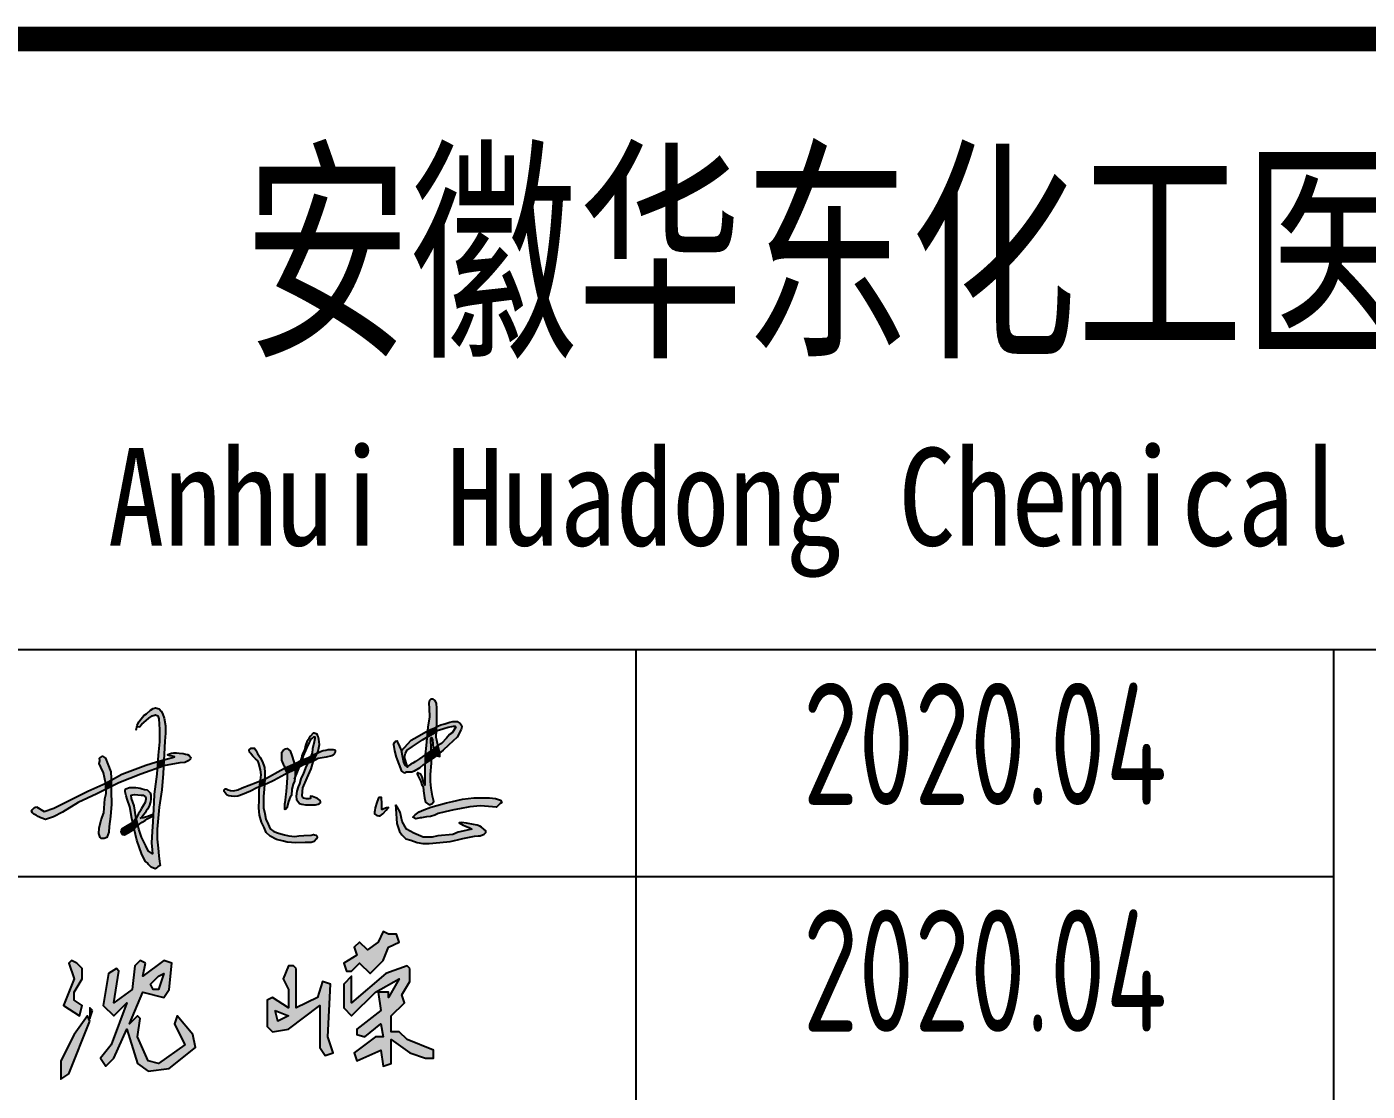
# Model space of a CAD drawing. Extents: x 9732137 to 18866768, y -962146 to 246094.
# Drawn here: x 9819210 to 9823052, y -96722 to -93671 of the extents above; entities that cross this region are included whole.
import ezdxf
from ezdxf.enums import TextEntityAlignment as Align

# ---------------------------------------------------------------- set-up
doc = ezdxf.new("R2010")
doc.units = 0
doc.header["$LTSCALE"] = 1000
doc.layers.get('0').update_dxf_attribs({"linetype": 'CONTINUOUS'})
doc.layers.add('HATCH', color=254, linetype='CONTINUOUS')
doc.styles.add('AHD_TQ_S', font='')
doc.styles.add('TSSD_Rein', font='Tssdeng.shx', dxfattribs={"width": 0.7, "bigfont": 'hztxt.shx'})
doc.styles.get('AHD_TQ_S').set_extended_font_data('SimSun')

msp = doc.modelspace()

# ---------------------------------------------------------------- hatches: boundary and pattern name
at = {"linetype": 'Continuous'}
h = msp.add_hatch(color=256, dxfattribs=at)
h.paths.add_polyline_path([(9820050.3, -96475.9), (9820050.3, -96596.9), (9820065.4, -96619.6), (9820088.1, -96612), (9820073, -96566.6), (9820080.6, -96415.4), (9820057.9, -96407.8), (9820042.8, -96453.2), (9819982.3, -96483.4), (9819982.3, -96370), (9819974.7, -96362.4), (9819959.6, -96362.4), (9819944.4, -96400.3), (9819959.6, -96430.5), (9819959.6, -96483.4), (9819914.2, -96453.2), (9819899.1, -96460.8), (9819899.1, -96536.4), (9819914.2, -96551.5), (9819959.6, -96543.9)])
h.paths.add_polyline_path([(9819959.6, -96506.1), (9819929.3, -96521.3), (9819921.8, -96491)], flags=16)
h.paths.add_polyline_path([(9820231.8, -96347.3), (9820246.9, -96309.5), (9820277.2, -96294.4), (9820269.6, -96271.7), (9820246.9, -96271.7), (9820231.8, -96264.1), (9820216.7, -96294.4), (9820186.4, -96317.1), (9820163.8, -96294.4), (9820148.6, -96309.5), (9820156.2, -96332.2), (9820118.4, -96354.9), (9820125.9, -96377.6), (9820141.1, -96377.6), (9820163.8, -96354.9), (9820194, -96385.1)])
h.paths.add_polyline_path([(9820307.4, -96407.8), (9820307.4, -96370), (9820299.9, -96362.4), (9820239.4, -96385.1), (9820141.1, -96468.3), (9820141.1, -96392.7), (9820118.4, -96415.4), (9820118.4, -96483.4), (9820141.1, -96506.1), (9820209.1, -96438.1), (9820277.2, -96400.3), (9820246.9, -96453.2), (9820246.9, -96438.1), (9820216.7, -96438.1), (9820224.3, -96491), (9820156.2, -96543.9), (9820156.2, -96559.1), (9820178.9, -96566.6), (9820224.3, -96528.8), (9820231.8, -96566.6), (9820209.1, -96566.6), (9820148.6, -96612), (9820156.2, -96634.7), (9820224.3, -96604.4), (9820231.8, -96649.8), (9820254.5, -96642.3), (9820254.5, -96574.2), (9820307.4, -96612), (9820352.8, -96627.1), (9820375.5, -96627.1), (9820375.5, -96604.4), (9820299.9, -96574.2), (9820277.2, -96551.5), (9820254.5, -96551.5), (9820254.5, -96506.1), (9820292.3, -96468.3), (9820284.8, -96445.6)])
h = msp.add_hatch(color=256, dxfattribs=at)
h.paths.add_polyline_path([(9819345.6, -96460.8), (9819345.6, -96438.1), (9819368.3, -96400.3), (9819368.3, -96370), (9819353.1, -96354.9), (9819338, -96347.3), (9819330.4, -96354.9), (9819345.6, -96400.3), (9819315.3, -96475.9), (9819360.7, -96506.1), (9819368.3, -96475.9)])
h.paths.add_polyline_path([(9819398.5, -96491), (9819390.9, -96483.4), (9819390.9, -96513.7)])
h.paths.add_polyline_path([(9819390.9, -96521.3), (9819383.4, -96506.1), (9819345.6, -96559.1), (9819307.8, -96634.7), (9819307.8, -96687.6), (9819330.4, -96672.5)])
h.paths.add_polyline_path([(9819542.2, -96438.1), (9819602.7, -96453.2), (9819617.8, -96430.5), (9819625.4, -96354.9), (9819602.7, -96347.3), (9819542.2, -96392.7), (9819549.8, -96354.9), (9819534.6, -96347.3), (9819519.5, -96362.4), (9819511.9, -96430.5), (9819459, -96468.3), (9819474.1, -96377.6), (9819466.6, -96370), (9819443.9, -96385.1), (9819428.8, -96475.9), (9819459, -96506.1), (9819496.8, -96468.3), (9819451.4, -96589.3), (9819421.2, -96627.1), (9819436.3, -96649.8), (9819459, -96627.1), (9819496.8, -96543.9), (9819527.1, -96642.3), (9819557.3, -96664.9), (9819617.8, -96657.4), (9819693.4, -96596.9), (9819685.9, -96559.1), (9819640.5, -96506.1), (9819632.9, -96528.8), (9819663.2, -96589.3), (9819587.6, -96642.3), (9819557.3, -96634.7), (9819527.1, -96566.6), (9819534.6, -96513.7), (9819527.1, -96506.1), (9819504.4, -96528.8)])
h.paths.add_polyline_path([(9819564.9, -96415.4), (9819587.6, -96392.7), (9819602.7, -96385.1), (9819587.6, -96430.5), (9819572.4, -96430.5)], flags=16)
at = {"layer": 'HATCH'}
for points in [[(9820384.9, -95624.2), (9820383.9, -95611.2), (9820380.7, -95602.1), (9820374.4, -95597.9), (9820368.4, -95597.9), (9820364.2, -95602.5), (9820362.5, -95610.2), (9820363.2, -95625.3), (9820363.9, -95649.4), (9820359, -95678.5), (9820358.1, -95689.6), (9820362.8, -95686.9), (9820377.2, -95681.1), (9820385, -95677.3), (9820385.6, -95665.6)], [(9819605.7, -95719.1), (9819607.8, -95695.6), (9819607.6, -95675), (9819603.6, -95653.1), (9819599.3, -95639.5), (9819595.3, -95632.6), (9819589.7, -95625.6), (9819578.5, -95623.5), (9819572, -95625.4), (9819564.6, -95629.9), (9819553.1, -95640.6), (9819545.3, -95645.6), (9819538.1, -95655), (9819530.6, -95663.8), (9819526.3, -95673.4), (9819525.5, -95676.9), (9819532.9, -95677.6), (9819539.3, -95670.2), (9819552.4, -95659.1), (9819559.2, -95653), (9819569.3, -95646.3), (9819579.1, -95643.6), (9819585.8, -95646.3), (9819588.5, -95655.1), (9819589.9, -95685.1), (9819590.6, -95721.1), (9819586.2, -95758.9), (9819584.9, -95777), (9819602.7, -95771.9), (9819603.3, -95756.1)], [(9820456.4, -95672.5), (9820452.4, -95668.3), (9820443.6, -95662.6), (9820438.4, -95662), (9820430.7, -95662.3), (9820422.6, -95664.5), (9820408, -95668.9), (9820396.7, -95672.1), (9820387.7, -95676), (9820385, -95677.3), (9820384.3, -95691), (9820389.7, -95687.5), (9820405.2, -95682.2), (9820417.8, -95678.9), (9820428.6, -95676.6), (9820433.2, -95675.8), (9820438.1, -95675.9), (9820439.8, -95678.4), (9820428.8, -95694.4), (9820422, -95699.4), (9820413.3, -95709.8), (9820398.5, -95725.5), (9820388.4, -95731.5), (9820389.8, -95738.6), (9820393.6, -95752.4), (9820403.2, -95744.7), (9820419, -95730.1), (9820443.1, -95707.2), (9820455.4, -95685), (9820457.1, -95678)], [(9820012.8, -95738.4), (9820020, -95722.4), (9820024.9, -95713.3), (9820028.6, -95710.2), (9820032.7, -95706.7), (9820035.2, -95706.2), (9820036, -95711), (9820034.1, -95720.4), (9820028.9, -95741.1), (9820027.6, -95752.6), (9820024.5, -95761.3), (9820025.9, -95760.6), (9820032.9, -95756.6), (9820042.6, -95752.4), (9820045, -95747.1), (9820048.7, -95728.6), (9820047.1, -95713), (9820045.3, -95705.8), (9820043.5, -95701.4), (9820041.8, -95698.8), (9820039.8, -95697.4), (9820033.6, -95695.6), (9820030.5, -95695.6), (9820022.9, -95704.5), (9820019.7, -95709.3), (9820016.3, -95714.7), (9820012.6, -95720.4), (9820008.4, -95731.2), (9820005.5, -95744.1), (9820001.1, -95753.6), (9819998.1, -95761.1), (9819997.6, -95766.8), (9819994.4, -95774.8), (9819997.2, -95773.2), (9819999.1, -95772.5), (9820003.4, -95760.3)], [(9820315.4, -95734.2), (9820343.7, -95714.8), (9820356.9, -95707.3), (9820358.1, -95689.6), (9820353.8, -95692.1), (9820329.3, -95706), (9820311.8, -95715.7), (9820283.4, -95747.7), (9820287.2, -95764.5), (9820290, -95778.6), (9820293.5, -95787.2), (9820301.1, -95793.3), (9820292.3, -95764.9), (9820295.6, -95753.3), (9820300.1, -95744.3)], [(9820384.3, -95691), (9820378.1, -95695.1), (9820356.9, -95707.3), (9820355.1, -95731.2), (9820351.6, -95757.6), (9820368.9, -95745.9), (9820368.6, -95734.6), (9820368.1, -95716.4), (9820368.2, -95713.1), (9820369.7, -95708.5), (9820372.5, -95714.9), (9820373.9, -95726), (9820374, -95729), (9820374.7, -95736.3), (9820376.2, -95740.5), (9820388.4, -95731.5), (9820385.3, -95715.5), (9820383.5, -95707.8)], [(9820385, -95677.3), (9820377.2, -95681.1), (9820362.8, -95686.9), (9820358.1, -95689.6), (9820356.9, -95707.3), (9820378.1, -95695.1), (9820384.3, -95691)], [(9819672, -95774.7), (9819679.4, -95769.6), (9819679.6, -95765.3), (9819675.3, -95759.5), (9819670.7, -95757.2), (9819665, -95755.8), (9819658.2, -95754.1), (9819646.6, -95752.9), (9819638.6, -95752.5), (9819631, -95752.5), (9819625, -95753.5), (9819618.8, -95754.7), (9819614, -95756.8), (9819614.5, -95759.3), (9819619.6, -95760.5), (9819626.4, -95762.2), (9819633.4, -95763.6), (9819627.2, -95765.5), (9819613, -95769), (9819602.7, -95771.9), (9819602, -95790.3), (9819606.6, -95788.7), (9819622.9, -95785.4), (9819648.7, -95781.1), (9819662.9, -95779.5)], [(9819891, -95793.9), (9819885.9, -95778.2), (9819878.4, -95766), (9819871.4, -95754.5), (9819866.7, -95744.1), (9819862.5, -95739.2), (9819852.9, -95738.8), (9819847.6, -95743.7), (9819848.7, -95750.3), (9819851.6, -95753.7), (9819854.4, -95756.8), (9819858.2, -95762), (9819865.1, -95769.2), (9819871.8, -95775.4), (9819874.8, -95782.9), (9819880.2, -95800.5), (9819881.5, -95815.7), (9819879.6, -95830.1), (9819879.3, -95832.1), (9819892, -95826.7), (9819892.5, -95808.8)], [(9819970.5, -95762.5), (9819965.2, -95746.9), (9819956, -95739.3), (9819951.6, -95740.5), (9819945.2, -95745.3), (9819940.8, -95750.5), (9819940.8, -95758.9), (9819940.8, -95773), (9819947.2, -95789), (9819949.5, -95795.7), (9819950.5, -95795.2), (9819977.5, -95783.8)], [(9820042.6, -95752.4), (9820032.9, -95756.6), (9820025.9, -95760.6), (9820024.5, -95761.3), (9820020.3, -95773.4), (9820015.3, -95782), (9820030, -95776.9), (9820032.4, -95775.6)], [(9820083.8, -95761.1), (9820088.5, -95758.6), (9820090.6, -95756.3), (9820092.8, -95752.8), (9820094.3, -95749), (9820094.3, -95746.2), (9820093.9, -95745.1), (9820092.9, -95743.8), (9820088.3, -95742.2), (9820078.9, -95742.2), (9820073.9, -95742.9), (9820066.9, -95744.2), (9820059.3, -95745.9), (9820051.6, -95748.6), (9820043.9, -95751.9), (9820042.6, -95752.4), (9820032.4, -95775.6), (9820045.2, -95768.8), (9820067.9, -95764.5)], [(9820282.7, -95744.9), (9820281.1, -95741), (9820275.6, -95727.4), (9820272, -95720.4), (9820271.3, -95718.2), (9820266.9, -95718.9), (9820265.3, -95722), (9820261.2, -95727.9), (9820264.3, -95746.6), (9820268.7, -95764.7), (9820275.9, -95784.6), (9820283.9, -95804.8), (9820292.6, -95810.6), (9820296.8, -95808), (9820300.4, -95807.5), (9820303, -95807.3), (9820308, -95807.3), (9820313.5, -95807.2), (9820320.6, -95805.2), (9820336.7, -95794.7), (9820346.1, -95787), (9820351.4, -95783.4), (9820351.6, -95757.6), (9820335.7, -95769.8), (9820323.8, -95777.2), (9820316.8, -95781.5), (9820311.2, -95784.6), (9820303.8, -95789.9), (9820301.1, -95793.3), (9820293.5, -95787.2), (9820290, -95778.6), (9820287.2, -95764.5)], [(9820368.9, -95745.9), (9820351.6, -95757.6), (9820351.4, -95783.4), (9820369.6, -95770.9)], [(9820379.3, -95754), (9820376, -95742.5), (9820376.2, -95740.5), (9820370.6, -95744.7), (9820368.9, -95745.9), (9820369.6, -95770.9), (9820377.4, -95765.6), (9820384.2, -95760)], [(9820389.8, -95738.6), (9820388.4, -95731.5), (9820388.4, -95731.5), (9820376.2, -95740.5), (9820376, -95742.5), (9820379.3, -95754), (9820384.2, -95760), (9820393.6, -95752.4)], [(9820393.6, -95752.4), (9820384.2, -95760), (9820394, -95763.1)], [(9819450.7, -95806.6), (9819442.3, -95784.5), (9819435.3, -95767.8), (9819426.5, -95762.2), (9819418.3, -95767.8), (9819418.9, -95774.1), (9819417.7, -95782.9), (9819422, -95792.8), (9819429.5, -95809.3), (9819432.4, -95822.7), (9819436, -95839), (9819451.9, -95830.2), (9819452, -95825.1)], [(9819536.9, -95812.9), (9819583.6, -95796.7), (9819584.9, -95777), (9819582, -95777.9), (9819551.3, -95787.9), (9819482.4, -95813.3), (9819451.9, -95830.2), (9819451.6, -95849.6), (9819473.9, -95838.5)], [(9819530.7, -95971.3), (9819528.2, -95960.8), (9819520.6, -95967.4), (9819517.4, -95970.2), (9819517.4, -95970.3), (9819524.9, -96002.1), (9819539.3, -96043.3), (9819550.3, -96063.3), (9819556.5, -96068.6), (9819559, -96072.7), (9819566.8, -96079.5), (9819577.7, -96085.1), (9819581.6, -96082.5), (9819585, -96079.3), (9819592.3, -96074.8), (9819590.1, -96063.9), (9819588.4, -96047.8), (9819586.5, -96025.1), (9819583.7, -95999.7), (9819584, -95971.2), (9819586.9, -95939), (9819589.7, -95908.2), (9819596.6, -95858.7), (9819601.2, -95811.1), (9819602, -95790.3), (9819583.6, -95796.7), (9819582.5, -95812.9), (9819575, -95870.7), (9819574.4, -95895), (9819573.4, -95913.2), (9819571.3, -95949.7), (9819569.3, -95977.6), (9819567, -96009.7), (9819569, -96029.9), (9819570.3, -96041.6), (9819557.6, -96032.7), (9819551.1, -96018.5), (9819539.1, -95993.8)], [(9819602.7, -95771.9), (9819584.9, -95777), (9819583.6, -95796.7), (9819602, -95790.3)], [(9819979.6, -95790), (9819977.5, -95783.8), (9819950.5, -95795.2), (9819949.5, -95795.7), (9819951.8, -95802.3), (9819956, -95811), (9819979.3, -95799.6)], [(9819994.4, -95774.8), (9819978.9, -95783.2), (9819977.5, -95783.8), (9819979.6, -95790), (9819979.3, -95799.6), (9819983.1, -95797.8), (9819988.1, -95794.9)], [(9820024.7, -95797.9), (9820031.2, -95778.4), (9820032.4, -95775.6), (9820030, -95776.9), (9820015.3, -95782), (9820010.5, -95790.3), (9820002.7, -95810.2), (9819995.6, -95827.1), (9819991.2, -95840.7), (9819987.7, -95849.5), (9819983.8, -95862.2), (9819982.2, -95876.4), (9819983.2, -95885.9), (9819989.9, -95894.5), (9819991.9, -95897), (9819998.7, -95899.7), (9820008.6, -95901.5), (9820015.2, -95901.6), (9820026.1, -95901.6), (9820037.9, -95901.2), (9820045, -95898.9), (9820048.5, -95897.3), (9820051.4, -95895.3), (9820051.9, -95892.2), (9820051.1, -95888.5), (9820043, -95882.8), (9820038, -95881), (9820028.6, -95877.5), (9820023.5, -95876.7), (9820023.5, -95880.6), (9820023.3, -95883), (9820018, -95884.3), (9820011.2, -95884.1), (9820004.2, -95882.2), (9820000.5, -95879.2), (9819998.9, -95874.1), (9820001.3, -95852.2), (9820013.1, -95823.6)], [(9819999.1, -95772.5), (9819997.2, -95773.2), (9819994.4, -95774.8), (9819988.1, -95794.9), (9819991.4, -95793.1), (9819995.6, -95782.3)], [(9820020.3, -95773.4), (9820024.5, -95761.3), (9820015.6, -95766.2), (9819999.1, -95772.5), (9819995.6, -95782.3), (9819991.4, -95793.1), (9820003.3, -95786.3), (9820015.3, -95782)], [(9820369.9, -95781.5), (9820369.6, -95770.9), (9820351.4, -95783.4), (9820351.2, -95810.2), (9820351.1, -95831.5), (9820351.2, -95844.5), (9820346, -95831.2), (9820343.1, -95820.5), (9820339.7, -95813), (9820334.8, -95811), (9820332.1, -95809.9), (9820330, -95809.6), (9820329.2, -95812.6), (9820330.9, -95817.1), (9820336.7, -95828.3), (9820339.4, -95834.3), (9820342.4, -95843.8), (9820345.8, -95848.8), (9820347.5, -95861.4), (9820350.2, -95881.4), (9820352.5, -95893.1), (9820363.1, -95901.5), (9820371.1, -95897.9), (9820376.6, -95891.5), (9820373.1, -95876.8), (9820368.6, -95853.9), (9820367.4, -95834), (9820367.4, -95813.9)], [(9819892, -95826.7), (9819879.3, -95832.1), (9819877, -95849.1), (9819890.8, -95843.9)], [(9819949.8, -95814.1), (9819956, -95811), (9819951.8, -95802.3), (9819949.5, -95795.7), (9819937.8, -95801.4), (9819896.6, -95824.7), (9819892, -95826.7), (9819890.8, -95843.9), (9819897.9, -95841.2), (9819917.6, -95831.5)], [(9819978.9, -95816.3), (9819979.3, -95799.6), (9819956, -95811), (9819956.6, -95821.9), (9819955.1, -95837.7), (9819953.7, -95862.9), (9819951.1, -95878), (9819950.3, -95888.3), (9819949.2, -95894.2), (9819949, -95899.3), (9819949, -95903.7), (9819948.4, -95909.4), (9819948.5, -95912.2), (9819949, -95913.5), (9819949.7, -95914.2), (9819952.4, -95914), (9819955.3, -95909.7), (9819960.3, -95891.6), (9819964.4, -95879.6), (9819968.5, -95874), (9819969.7, -95855.9), (9819973.7, -95842.3), (9819976.9, -95833.1)], [(9819991.4, -95793.1), (9819988.1, -95794.9), (9819980.9, -95811.3), (9819978.7, -95817.8), (9819977.6, -95827.2), (9819985.8, -95807.1)], [(9819357.5, -95894.5), (9819410.8, -95869.9), (9819436.9, -95856.9), (9819436.5, -95841.4), (9819436, -95839), (9819384.8, -95862.2), (9819286.9, -95910.6), (9819260, -95920.8), (9819237.6, -95907.1), (9819232.3, -95909.3), (9819228.8, -95912), (9819225.3, -95915.5), (9819223.5, -95919.2), (9819225.9, -95924.6), (9819229.8, -95927.7), (9819236.4, -95930.4), (9819242.4, -95934.3), (9819250.1, -95938.6), (9819263.5, -95943.3), (9819274.6, -95939.6), (9819286.6, -95935.3), (9819311.9, -95922.1)], [(9819452.9, -95899.6), (9819451.4, -95862.2), (9819451.6, -95849.6), (9819436.9, -95856.9), (9819437.2, -95868.4), (9819433.3, -95884.3), (9819430.8, -95924), (9819422.9, -95944.6), (9819417.7, -95967.8), (9819416.8, -95983.6), (9819420.2, -95994.8), (9819423.4, -95998), (9819432, -95998), (9819439.4, -95994.4), (9819445.1, -95980), (9819445.5, -95963), (9819449.6, -95934.6)], [(9819451.9, -95830.2), (9819436, -95839), (9819436.5, -95841.4), (9819436.9, -95856.9), (9819451.6, -95849.6)], [(9819558.2, -95860.9), (9819554.5, -95858.6), (9819547.4, -95856.9), (9819541, -95854.9), (9819535.3, -95853.5), (9819528.8, -95852.5), (9819522.8, -95851.8), (9819513, -95851.8), (9819504.6, -95851.8), (9819494.1, -95854.9), (9819491.4, -95858.9), (9819491.4, -95864), (9819494.4, -95875.4), (9819497.5, -95884.8), (9819505.2, -95907.4), (9819511, -95940.4), (9819513.5, -95952), (9819523.2, -95939.6), (9819522.2, -95935.3), (9819517.6, -95904.1), (9819510.2, -95883.1), (9819509.4, -95873.1), (9819518.5, -95871.6), (9819537.6, -95873.3), (9819543, -95873.9), (9819547.2, -95875.9), (9819550.2, -95877.4), (9819551.3, -95880.9), (9819551.3, -95885.2), (9819549.6, -95894.6), (9819544.8, -95902), (9819539.1, -95912), (9819535.2, -95918.5), (9819533, -95922.2), (9819530.2, -95926.5), (9819527, -95932.6), (9819523.2, -95939.6), (9819528.2, -95960.8), (9819533.7, -95956.1), (9819540.9, -95951.3), (9819548.9, -95946.3), (9819555, -95941.8), (9819564.1, -95936.8), (9819572.3, -95933.1), (9819572.6, -95927.5), (9819568.9, -95928.5), (9819558.7, -95932.4), (9819554.3, -95934.2), (9819543.2, -95937.2), (9819536.8, -95938.6), (9819539.6, -95936.4), (9819546.7, -95928.3), (9819549.4, -95923.9), (9819552.1, -95918.5), (9819555.8, -95913.2), (9819560.5, -95905.4), (9819564.9, -95892.9), (9819565.6, -95884.5), (9819565.6, -95878.1), (9819565.3, -95873.1), (9819563.6, -95866.7)], [(9819869, -95852.1), (9819877, -95849.1), (9819879.3, -95832.1), (9819867.2, -95837.2), (9819827, -95852.7), (9819814.5, -95858.6), (9819802.7, -95860.7), (9819793.6, -95859.8), (9819787.4, -95858.2), (9819780.9, -95854.9), (9819778.2, -95855.8), (9819776.1, -95858.4), (9819775.8, -95862.7), (9819778.2, -95866.8), (9819781.2, -95870.5), (9819784.3, -95873.2), (9819788.7, -95875.4), (9819796.6, -95876.4), (9819805.7, -95877), (9819814.5, -95876.4), (9819828, -95871.6), (9819850.7, -95862.2)], [(9819888.2, -95891.3), (9819888.5, -95877.2), (9819889.9, -95856.6), (9819890.8, -95843.9), (9819877, -95849.1), (9819875.7, -95858.6), (9819876.2, -95887.1), (9819875.3, -95909.5), (9819877.3, -95930.4), (9819883, -95951.2), (9819890, -95966), (9819896.5, -95980.7), (9819907.8, -95991.3), (9819926, -96001), (9819945.3, -96005.2), (9819956.4, -96008.6), (9819980.9, -96010.2), (9820007.5, -96009.5), (9820017.9, -96009.3), (9820025.4, -96008.8), (9820033.2, -96006.4), (9820040.4, -95998.8), (9820042.2, -95995.2), (9820042.2, -95993.5), (9820041, -95989.8), (9820038.2, -95988.4), (9820034.6, -95987.1), (9820031.8, -95986.6), (9820024.8, -95987.8), (9820004.3, -95989.2), (9819990, -95990.5), (9819977.8, -95991.6), (9819961.3, -95989.6), (9819949, -95987), (9819931.7, -95982.9), (9819917.9, -95977.3), (9819907.8, -95969.6), (9819901.8, -95956.9), (9819895.5, -95942.2), (9819891.9, -95925.8), (9819888.8, -95909.8)], [(9820240.1, -95916.3), (9820245.1, -95910.3), (9820246.9, -95909.1), (9820241.1, -95908.8), (9820233.8, -95911.3), (9820229.8, -95913.8), (9820227.1, -95913.3), (9820226.8, -95910.5), (9820226.8, -95906.7), (9820226.3, -95901), (9820226.3, -95896.7), (9820226.3, -95890.7), (9820226.1, -95887.2), (9820226.1, -95882.7), (9820225.6, -95879.6), (9820219, -95879.1), (9820217, -95884.4), (9820213.2, -95894.4), (9820208.7, -95909.5), (9820207.2, -95917.5), (9820206.2, -95922.3), (9820207, -95927.3), (9820213.7, -95931.6), (9820218.8, -95933.1), (9820222.8, -95932.8), (9820230.8, -95926.6)], [(9820279.9, -95922.6), (9820272.3, -95908.6), (9820267.2, -95901.2), (9820267.5, -95913), (9820271, -95954.3), (9820278.6, -95977.8), (9820284.6, -95987.6), (9820296.6, -95998.2), (9820310.7, -96002.2), (9820329.2, -96009.1), (9820344.8, -96011.7), (9820363.7, -96011.9), (9820393.4, -96009.5), (9820423.5, -96006), (9820432.3, -96004), (9820448.7, -96000.6), (9820460, -95997.6), (9820493.5, -95991.3), (9820504.2, -95990.5), (9820509.2, -95990.5), (9820521.3, -95985.3), (9820526, -95980.4), (9820526.2, -95975.6), (9820519.9, -95970.6), (9820512.9, -95965.1), (9820508.2, -95962.3), (9820500.6, -95959.7), (9820489.9, -95957.5), (9820469.9, -95954.2), (9820455.6, -95951.6), (9820449.6, -95953), (9820461, -95959.5), (9820465.5, -95961.3), (9820476.8, -95965.9), (9820481.6, -95968.9), (9820486, -95971.2), (9820446, -95979.8), (9820431.4, -95985.8), (9820388, -95989.7), (9820371.8, -95993.6), (9820346.2, -95993.6), (9820319.3, -95982.6), (9820298, -95970.7), (9820285.8, -95948.6)], [(9820409, -95921), (9820434, -95915.4), (9820450.2, -95912.4), (9820480.1, -95907.3), (9820510.7, -95904.2), (9820556, -95908), (9820559.3, -95904.7), (9820566.6, -95897.8), (9820571.2, -95895), (9820567.9, -95887.9), (9820553.9, -95882.6), (9820536.4, -95881.3), (9820514.2, -95880.8), (9820491.8, -95881.6), (9820458.4, -95884.6), (9820430.2, -95891.5), (9820412.8, -95895.8), (9820367.8, -95907.6), (9820348.2, -95916), (9820334.9, -95921.5), (9820323.2, -95929.9), (9820316.9, -95937), (9820325.3, -95941.1), (9820337.5, -95938.3), (9820341.6, -95938.1), (9820356.1, -95936), (9820367.3, -95934.2), (9820379.2, -95930.7), (9820388.9, -95926.1)], [(9819523.2, -95939.6), (9819513.5, -95952), (9819517.4, -95970.2), (9819520.6, -95967.4), (9819528.2, -95960.8)], [(9819517.4, -95970.2), (9819513.5, -95952), (9819497.8, -95961.5), (9819483, -95970), (9819480.2, -95974.6), (9819479.3, -95978.2), (9819483.9, -95986.1), (9819490, -95987.1), (9819500.9, -95981.3), (9819508.3, -95976.7), (9819514.3, -95972.8)]]:
    msp.add_hatch(color=256, dxfattribs=at).paths.add_polyline_path(points)

# ---------------------------------------------------------------- linework, layer by layer
for p, q in [((9817456.8, -95456.3), (9828456.8, -95456.3)), ((9820956.8, -98706.3), (9820956.8, -95456.3)), ((9820956.8, -98706.3), (9820956.8, -95456.3)), ((9822956.8, -98706.3), (9822956.8, -95456.3)), ((9817456.8, -96106.3), (9822956.8, -96106.3))]:
    msp.add_line(p, q)
msp.add_lwpolyline([(9835456.8, -93706.3, 70, 70, 0), (9817456.8, -93706.3, 70, 70, 0), (9817456.8, -99706.3, 0, 0, 0)], format="xyseb")
msp.add_lwpolyline([(9835456.8, -93706.3, 70, 70, 0), (9817456.8, -93706.3, 70, 70, 0), (9817456.8, -99706.3, 0, 0, 0)], format="xyseb")
at = {"const_width": 70}
msp.add_lwpolyline([(9835456.8, -93706.3), (9817456.8, -93706.3)], dxfattribs=at)
for points in [[(9820376, -95742.5), (9820379.3, -95754), (9820384.2, -95760), (9820394, -95763.1), (9820393.6, -95752.4), (9820389.8, -95738.6), (9820385.3, -95715.5), (9820383.5, -95707.8), (9820385.6, -95665.6), (9820384.9, -95624.2), (9820383.9, -95611.2), (9820380.7, -95602.1), (9820374.4, -95597.9), (9820368.4, -95597.9), (9820364.2, -95602.5), (9820362.5, -95610.2), (9820363.2, -95625.3), (9820363.9, -95649.4), (9820359, -95678.5), (9820355.1, -95731.2), (9820351.6, -95757.6), (9820351.2, -95810.2), (9820351.1, -95831.5), (9820351.2, -95844.5), (9820346, -95831.2), (9820343.1, -95820.5), (9820339.7, -95813)], [(9819523.1, -95686.8), (9819526.3, -95673.4), (9819530.6, -95663.8), (9819538.1, -95655), (9819545.3, -95645.6), (9819553.1, -95640.6), (9819564.6, -95629.9), (9819572, -95625.4), (9819578.5, -95623.5), (9819589.7, -95625.6), (9819595.3, -95632.6), (9819599.3, -95639.5), (9819603.6, -95653.1), (9819607.6, -95675), (9819607.8, -95695.6), (9819605.7, -95719.1), (9819603.3, -95756.1), (9819601.2, -95811.1), (9819596.6, -95858.7), (9819589.7, -95908.2), (9819586.9, -95939), (9819584, -95971.2), (9819583.7, -95999.7), (9819586.5, -96025.1), (9819588.4, -96047.8), (9819590.1, -96063.9), (9819592.3, -96074.8), (9819585, -96079.3), (9819581.6, -96082.5), (9819577.7, -96085.1), (9819566.8, -96079.5), (9819559, -96072.7), (9819556.5, -96068.6), (9819550.3, -96063.3), (9819539.3, -96043.3), (9819524.9, -96002.1), (9819517.4, -95970.3), (9819511, -95940.4), (9819505.2, -95907.4), (9819497.5, -95884.8), (9819494.4, -95875.4), (9819491.4, -95864), (9819491.4, -95858.9), (9819494.1, -95854.9), (9819494.1, -95854.9), (9819504.6, -95851.8), (9819513, -95851.8), (9819513, -95851.8), (9819522.8, -95851.8), (9819528.8, -95852.5), (9819535.3, -95853.5), (9819541, -95854.9), (9819547.4, -95856.9), (9819554.5, -95858.6), (9819558.2, -95860.9), (9819563.6, -95866.7), (9819565.3, -95873.1), (9819565.6, -95878.1), (9819565.6, -95884.5), (9819564.9, -95892.9), (9819560.5, -95905.4), (9819555.8, -95913.2), (9819552.1, -95918.5), (9819549.4, -95923.9), (9819546.7, -95928.3), (9819546.7, -95928.3), (9819539.6, -95936.4), (9819533.9, -95940.8)], [(9819525.5, -95676.9), (9819532.9, -95677.6), (9819532.9, -95677.6), (9819539.3, -95670.2), (9819552.4, -95659.1), (9819559.2, -95653), (9819569.3, -95646.3), (9819579.1, -95643.6), (9819579.1, -95643.6), (9819585.8, -95646.3), (9819588.5, -95655.1), (9819589.9, -95685.1), (9819590.6, -95721.1), (9819586.2, -95758.9), (9819582.5, -95812.9), (9819575, -95870.7), (9819574.4, -95895), (9819573.4, -95913.2), (9819571.3, -95949.7), (9819569.3, -95977.6), (9819567, -96009.7), (9819569, -96029.9), (9819570.3, -96041.6), (9819570.3, -96041.6), (9819557.6, -96032.7), (9819551.1, -96018.5), (9819539.1, -95993.8), (9819530.7, -95971.3), (9819522.2, -95935.3), (9819517.6, -95904.1), (9819510.2, -95883.1), (9819509.4, -95873.1), (9819509.4, -95873.1), (9819518.5, -95871.6), (9819537.6, -95873.3), (9819537.6, -95873.3), (9819543, -95873.9), (9819547.2, -95875.9), (9819550.2, -95877.4), (9819551.3, -95880.9), (9819551.3, -95885.2), (9819549.6, -95894.6), (9819544.8, -95902), (9819539.1, -95912), (9819535.2, -95918.5), (9819533, -95922.2), (9819530.2, -95926.5), (9819527, -95932.6), (9819523.2, -95939.6), (9819513.5, -95952), (9819497.8, -95961.5), (9819483, -95970), (9819480.2, -95974.6), (9819479.3, -95978.2), (9819483.9, -95986.1), (9819490, -95987.1), (9819500.9, -95981.3), (9819508.3, -95976.7), (9819514.3, -95972.8), (9819520.6, -95967.4), (9819533.7, -95956.1), (9819540.9, -95951.3), (9819548.9, -95946.3), (9819555, -95941.8), (9819564.1, -95936.8), (9819572.3, -95933.1)], [(9820261.2, -95727.9), (9820265.3, -95722), (9820266.9, -95718.9), (9820266.9, -95718.9), (9820271.3, -95718.2), (9820272, -95720.4), (9820275.6, -95727.4), (9820281.1, -95741), (9820282.7, -95744.9), (9820287.2, -95764.5), (9820290, -95778.6), (9820293.5, -95787.2), (9820301.1, -95793.3), (9820292.3, -95764.9), (9820295.6, -95753.3), (9820300.1, -95744.3), (9820315.4, -95734.2), (9820343.7, -95714.8), (9820378.1, -95695.1), (9820389.7, -95687.5), (9820405.2, -95682.2), (9820417.8, -95678.9), (9820428.6, -95676.6), (9820433.2, -95675.8), (9820438.1, -95675.9), (9820439.8, -95678.4), (9820428.8, -95694.4), (9820422, -95699.4), (9820413.3, -95709.8), (9820398.5, -95725.5), (9820388.4, -95731.5), (9820370.6, -95744.7), (9820351.6, -95757.6), (9820335.7, -95769.8), (9820323.8, -95777.2), (9820316.8, -95781.5), (9820311.2, -95784.6), (9820303.8, -95789.9), (9820301.1, -95793.3)], [(9820283.4, -95747.7), (9820311.8, -95715.7), (9820329.3, -95706), (9820353.8, -95692.1), (9820362.8, -95686.9), (9820377.2, -95681.1), (9820387.7, -95676), (9820396.7, -95672.1), (9820408, -95668.9), (9820422.6, -95664.5), (9820430.7, -95662.3), (9820438.4, -95662), (9820443.6, -95662.6), (9820452.4, -95668.3), (9820456.4, -95672.5), (9820457.1, -95678), (9820455.4, -95685), (9820443.1, -95707.2), (9820419, -95730.1), (9820403.2, -95744.7), (9820377.4, -95765.6), (9820346.1, -95787), (9820336.7, -95794.7), (9820320.6, -95805.2), (9820313.5, -95807.2), (9820308, -95807.3), (9820303, -95807.3), (9820300.4, -95807.5), (9820296.8, -95808), (9820292.6, -95810.6)], [(9819977.6, -95827.2), (9819985.8, -95807.1), (9819995.6, -95782.3), (9820003.4, -95760.3), (9820012.8, -95738.4), (9820020, -95722.4), (9820024.9, -95713.3), (9820028.6, -95710.2), (9820032.7, -95706.7), (9820035.2, -95706.2), (9820036, -95711), (9820034.1, -95720.4), (9820028.9, -95741.1), (9820027.6, -95752.6), (9820020.3, -95773.4), (9820010.5, -95790.3), (9820002.7, -95810.2), (9819995.6, -95827.1), (9819991.2, -95840.7), (9819987.7, -95849.5), (9819983.8, -95862.2), (9819982.2, -95876.4), (9819983.2, -95885.9), (9819989.9, -95894.5), (9819991.9, -95897), (9819998.7, -95899.7), (9820008.6, -95901.5), (9820015.2, -95901.6), (9820026.1, -95901.6), (9820037.9, -95901.2), (9820045, -95898.9), (9820048.5, -95897.3), (9820051.4, -95895.3), (9820051.9, -95892.2), (9820051.1, -95888.5), (9820043, -95882.8), (9820038, -95881), (9820028.6, -95877.5), (9820023.5, -95876.7), (9820023.5, -95880.6), (9820023.3, -95883), (9820018, -95884.3), (9820011.2, -95884.1), (9820004.2, -95882.2), (9820000.5, -95879.2), (9819998.9, -95874.1), (9820001.3, -95852.2), (9820013.1, -95823.6), (9820024.7, -95797.9), (9820031.2, -95778.4), (9820045, -95747.1), (9820048.7, -95728.6), (9820047.1, -95713), (9820045.3, -95705.8), (9820043.5, -95701.4), (9820041.8, -95698.8), (9820039.8, -95697.4), (9820033.6, -95695.6), (9820030.5, -95695.6), (9820022.9, -95704.5), (9820019.7, -95709.3), (9820016.3, -95714.7), (9820012.6, -95720.4), (9820008.4, -95731.2), (9820005.5, -95744.1), (9820001.1, -95753.6), (9819998.1, -95761.1), (9819997.6, -95766.8)], [(9820339.7, -95813), (9820334.8, -95811), (9820332.1, -95809.9), (9820330, -95809.6), (9820329.2, -95812.6), (9820330.9, -95817.1), (9820336.7, -95828.3), (9820339.4, -95834.3), (9820342.4, -95843.8), (9820345.8, -95848.8), (9820347.5, -95861.4), (9820350.2, -95881.4), (9820352.5, -95893.1), (9820363.1, -95901.5), (9820371.1, -95897.9), (9820376.6, -95891.5), (9820376.6, -95891.5), (9820373.1, -95876.8), (9820368.6, -95853.9), (9820367.4, -95834), (9820367.4, -95813.9), (9820369.9, -95781.5), (9820368.6, -95734.6), (9820368.1, -95716.4), (9820368.2, -95713.1), (9820369.7, -95708.5), (9820369.7, -95708.5), (9820372.5, -95714.9), (9820373.9, -95726), (9820374, -95729), (9820374.7, -95736.3), (9820376.2, -95740.5), (9820376, -95742.5)], [(9819237.6, -95907.1), (9819260, -95920.8), (9819286.9, -95910.6), (9819384.8, -95862.2), (9819436, -95839), (9819482.4, -95813.3), (9819551.3, -95787.9), (9819582, -95777.9), (9819613, -95769), (9819627.2, -95765.5), (9819633.4, -95763.6), (9819626.4, -95762.2), (9819619.6, -95760.5), (9819614.5, -95759.3), (9819614.5, -95759.3), (9819614, -95756.8), (9819618.8, -95754.7), (9819625, -95753.5), (9819631, -95752.5), (9819638.6, -95752.5), (9819646.6, -95752.9), (9819658.2, -95754.1), (9819665, -95755.8), (9819670.7, -95757.2), (9819675.3, -95759.5), (9819679.6, -95765.3), (9819679.4, -95769.6), (9819672, -95774.7), (9819662.9, -95779.5), (9819648.7, -95781.1), (9819622.9, -95785.4), (9819606.6, -95788.7), (9819536.9, -95812.9), (9819473.9, -95838.5), (9819410.8, -95869.9), (9819357.5, -95894.5), (9819311.9, -95922.1), (9819286.6, -95935.3), (9819274.6, -95939.6), (9819263.5, -95943.3), (9819250.1, -95938.6), (9819242.4, -95934.3), (9819236.4, -95930.4), (9819229.8, -95927.7), (9819225.9, -95924.6), (9819223.5, -95919.2), (9819225.3, -95915.5), (9819228.8, -95912), (9819232.3, -95909.3), (9819237.6, -95907.1)], [(9820092.9, -95743.8), (9820093.9, -95745.1), (9820094.3, -95746.2), (9820094.3, -95749), (9820092.8, -95752.8), (9820090.6, -95756.3), (9820088.5, -95758.6), (9820083.8, -95761.1), (9820067.9, -95764.5), (9820045.2, -95768.8), (9820030, -95776.9), (9820003.3, -95786.3), (9819983.1, -95797.8), (9819949.8, -95814.1), (9819917.6, -95831.5), (9819897.9, -95841.2), (9819869, -95852.1), (9819850.7, -95862.2), (9819828, -95871.6), (9819814.5, -95876.4), (9819805.7, -95877), (9819796.6, -95876.4), (9819788.7, -95875.4), (9819784.3, -95873.2), (9819781.2, -95870.5), (9819778.2, -95866.8), (9819775.8, -95862.7), (9819776.1, -95858.4), (9819778.2, -95855.8), (9819780.9, -95854.9)], [(9819780.9, -95854.9), (9819787.4, -95858.2), (9819793.6, -95859.8), (9819802.7, -95860.7), (9819814.5, -95858.6), (9819827, -95852.7), (9819867.2, -95837.2), (9819896.6, -95824.7), (9819937.8, -95801.4), (9819950.5, -95795.2), (9819978.9, -95783.2), (9819997.2, -95773.2), (9820015.6, -95766.2), (9820025.9, -95760.6), (9820032.9, -95756.6), (9820043.9, -95751.9), (9820051.6, -95748.6), (9820059.3, -95745.9), (9820066.9, -95744.2), (9820073.9, -95742.9), (9820078.9, -95742.2), (9820088.3, -95742.2), (9820088.3, -95742.2), (9820092.9, -95743.8)], [(9819848.7, -95750.3), (9819847.6, -95743.7), (9819852.9, -95738.8), (9819862.5, -95739.2), (9819866.7, -95744.1), (9819871.4, -95754.5), (9819878.4, -95766), (9819885.9, -95778.2), (9819891, -95793.9), (9819892.5, -95808.8), (9819892, -95826.7), (9819889.9, -95856.6), (9819888.5, -95877.2), (9819888.2, -95891.3), (9819888.8, -95909.8), (9819891.9, -95925.8), (9819895.5, -95942.2), (9819901.8, -95956.9), (9819907.8, -95969.6), (9819917.9, -95977.3), (9819931.7, -95982.9), (9819949, -95987), (9819961.3, -95989.6), (9819977.8, -95991.6), (9819990, -95990.5), (9820004.3, -95989.2), (9820024.8, -95987.8), (9820031.8, -95986.6), (9820034.6, -95987.1), (9820038.2, -95988.4), (9820041, -95989.8), (9820042.2, -95993.5), (9820042.2, -95995.2), (9820040.4, -95998.8), (9820033.2, -96006.4), (9820025.4, -96008.8), (9820017.9, -96009.3), (9820007.5, -96009.5), (9819980.9, -96010.2), (9819956.4, -96008.6), (9819945.3, -96005.2), (9819926, -96001), (9819907.8, -95991.3), (9819896.5, -95980.7), (9819890, -95966), (9819883, -95951.2), (9819877.3, -95930.4), (9819875.3, -95909.5), (9819876.2, -95887.1), (9819875.7, -95858.6), (9819879.6, -95830.1), (9819881.5, -95815.7), (9819880.2, -95800.5), (9819874.8, -95782.9), (9819871.8, -95775.4), (9819865.1, -95769.2), (9819858.2, -95762), (9819854.4, -95756.8), (9819851.6, -95753.7), (9819848.7, -95750.3)], [(9819947.2, -95789), (9819940.8, -95773), (9819940.8, -95758.9), (9819940.8, -95750.5), (9819945.2, -95745.3), (9819951.6, -95740.5), (9819956, -95739.3), (9819965.2, -95746.9), (9819970.5, -95762.5), (9819979.6, -95790), (9819978.9, -95816.3), (9819976.9, -95833.1), (9819973.7, -95842.3), (9819969.7, -95855.9), (9819968.5, -95874), (9819964.4, -95879.6), (9819960.3, -95891.6), (9819955.3, -95909.7), (9819952.4, -95914), (9819949.7, -95914.2)], [(9820261.2, -95727.9), (9820264.3, -95746.6), (9820268.7, -95764.7), (9820275.9, -95784.6), (9820283.9, -95804.8), (9820292.6, -95810.6)], [(9819418.3, -95767.8), (9819426.5, -95762.2), (9819435.3, -95767.8), (9819442.3, -95784.5), (9819450.7, -95806.6), (9819452, -95825.1), (9819451.4, -95862.2), (9819452.9, -95899.6), (9819449.6, -95934.6), (9819445.5, -95963), (9819445.1, -95980), (9819439.4, -95994.4), (9819432, -95998), (9819423.4, -95998), (9819420.2, -95994.8), (9819416.8, -95983.6), (9819417.7, -95967.8), (9819422.9, -95944.6), (9819430.8, -95924), (9819433.3, -95884.3), (9819437.2, -95868.4), (9819436.5, -95841.4), (9819432.4, -95822.7), (9819429.5, -95809.3), (9819422, -95792.8), (9819417.7, -95782.9), (9819418.9, -95774.1), (9819418.3, -95767.8)], [(9819947.2, -95789), (9819951.8, -95802.3), (9819956, -95811), (9819956.6, -95821.9), (9819955.1, -95837.7), (9819953.7, -95862.9), (9819951.1, -95878), (9819950.3, -95888.3), (9819949.2, -95894.2), (9819949, -95899.3), (9819949, -95903.7), (9819948.4, -95909.4), (9819948.5, -95912.2)], [(9819997.6, -95766.8), (9819994.4, -95774.8), (9819988.1, -95794.9), (9819980.9, -95811.3), (9819978.7, -95817.8)], [(9820219, -95879.1), (9820217, -95884.4), (9820213.2, -95894.4), (9820208.7, -95909.5), (9820207.2, -95917.5), (9820206.2, -95922.3), (9820207, -95927.3), (9820207, -95927.3), (9820213.7, -95931.6), (9820218.8, -95933.1), (9820222.8, -95932.8), (9820230.8, -95926.6), (9820240.1, -95916.3), (9820245.1, -95910.3), (9820248.7, -95908)], [(9820219, -95879.1), (9820225.6, -95879.6), (9820226.1, -95882.7), (9820226.1, -95887.2), (9820226.3, -95890.7), (9820226.3, -95896.7), (9820226.3, -95901), (9820226.8, -95906.7), (9820226.8, -95910.5), (9820227.1, -95913.3), (9820227.1, -95913.3), (9820229.8, -95913.8), (9820233.8, -95911.3), (9820241.1, -95908.8), (9820241.1, -95908.8), (9820246.9, -95909.1)], [(9820267.2, -95901.2), (9820267.5, -95913), (9820271, -95954.3), (9820278.6, -95977.8), (9820284.6, -95987.6), (9820296.6, -95998.2), (9820310.7, -96002.2), (9820329.2, -96009.1), (9820344.8, -96011.7), (9820363.7, -96011.9), (9820393.4, -96009.5), (9820423.5, -96006), (9820432.3, -96004), (9820448.7, -96000.6), (9820460, -95997.6), (9820493.5, -95991.3), (9820504.2, -95990.5), (9820509.2, -95990.5), (9820521.3, -95985.3), (9820526, -95980.4), (9820526.2, -95975.6), (9820519.9, -95970.6), (9820512.9, -95965.1), (9820508.2, -95962.3), (9820500.6, -95959.7), (9820489.9, -95957.5), (9820469.9, -95954.2), (9820455.6, -95951.6), (9820449.6, -95953), (9820449.6, -95953), (9820449.6, -95953), (9820461, -95959.5), (9820465.5, -95961.3), (9820476.8, -95965.9), (9820481.6, -95968.9), (9820486, -95971.2), (9820446, -95979.8), (9820431.4, -95985.8), (9820388, -95989.7), (9820371.8, -95993.6), (9820346.2, -95993.6), (9820319.3, -95982.6), (9820298, -95970.7), (9820285.8, -95948.6), (9820279.9, -95922.6), (9820272.3, -95908.6), (9820267.2, -95901.2)], [(9820323.2, -95929.9), (9820334.9, -95921.5), (9820348.2, -95916), (9820367.8, -95907.6), (9820412.8, -95895.8), (9820430.2, -95891.5), (9820458.4, -95884.6), (9820491.8, -95881.6), (9820514.2, -95880.8), (9820536.4, -95881.3), (9820553.9, -95882.6), (9820567.9, -95887.9), (9820567.9, -95887.9), (9820571.2, -95895), (9820566.6, -95897.8), (9820559.3, -95904.7), (9820556, -95908), (9820556, -95908), (9820510.7, -95904.2), (9820480.1, -95907.3), (9820450.2, -95912.4), (9820434, -95915.4), (9820409, -95921), (9820388.9, -95926.1), (9820379.2, -95930.7), (9820367.3, -95934.2), (9820356.1, -95936), (9820341.6, -95938.1), (9820337.5, -95938.3), (9820325.3, -95941.1), (9820316.9, -95937), (9820323.2, -95929.9), (9820323.2, -95929.9)], [(9819536.8, -95938.6), (9819536.8, -95938.6), (9819543.2, -95937.2), (9819554.3, -95934.2), (9819558.7, -95932.4), (9819568.9, -95928.5), (9819572.6, -95927.5)], [(9819948.5, -95912.2), (9819949, -95913.5), (9819949.7, -95914.2)]]:
    msp.add_lwpolyline(points)
at = {"linetype": 'Continuous', "elevation": 231810862.3}
for points in [[(9820246.9, -96271.7), (9820231.8, -96264.1), (9820216.7, -96294.4), (9820186.4, -96317.1), (9820163.8, -96294.4), (9820148.6, -96309.5), (9820156.2, -96332.2), (9820118.4, -96354.9), (9820125.9, -96377.6), (9820141.1, -96377.6), (9820163.8, -96354.9), (9820194, -96385.1), (9820231.8, -96347.3), (9820246.9, -96309.5), (9820277.2, -96294.4), (9820269.6, -96271.7), (9820246.9, -96271.7)], [(9819353.1, -96354.9), (9819338, -96347.3), (9819330.4, -96354.9), (9819345.6, -96400.3), (9819315.3, -96475.9), (9819360.7, -96506.1), (9819368.3, -96475.9), (9819345.6, -96460.8), (9819345.6, -96438.1), (9819368.3, -96400.3), (9819368.3, -96370), (9819353.1, -96354.9)], [(9819549.8, -96354.9), (9819534.6, -96347.3), (9819519.5, -96362.4), (9819511.9, -96430.5), (9819459, -96468.3), (9819474.1, -96377.6), (9819466.6, -96370), (9819443.9, -96385.1), (9819428.8, -96475.9), (9819459, -96506.1), (9819496.8, -96468.3), (9819451.4, -96589.3), (9819421.2, -96627.1), (9819436.3, -96649.8), (9819459, -96627.1), (9819496.8, -96543.9), (9819527.1, -96642.3), (9819557.3, -96664.9), (9819617.8, -96657.4), (9819693.4, -96596.9), (9819685.9, -96559.1), (9819640.5, -96506.1), (9819632.9, -96528.8), (9819663.2, -96589.3), (9819587.6, -96642.3), (9819557.3, -96634.7), (9819527.1, -96566.6), (9819534.6, -96513.7), (9819527.1, -96506.1), (9819504.4, -96528.8), (9819542.2, -96438.1), (9819602.7, -96453.2), (9819617.8, -96430.5), (9819625.4, -96354.9), (9819602.7, -96347.3), (9819542.2, -96392.7), (9819549.8, -96354.9)], [(9819982.3, -96370), (9819974.7, -96362.4), (9819959.6, -96362.4), (9819944.4, -96400.3), (9819959.6, -96430.5), (9819959.6, -96483.4), (9819914.2, -96453.2), (9819899.1, -96460.8), (9819899.1, -96536.4), (9819914.2, -96551.5), (9819959.6, -96543.9), (9820050.3, -96475.9), (9820050.3, -96596.9), (9820065.4, -96619.6), (9820088.1, -96612), (9820073, -96566.6), (9820080.6, -96415.4), (9820057.9, -96407.8), (9820042.8, -96453.2), (9819982.3, -96483.4), (9819982.3, -96370)], [(9820307.4, -96370), (9820299.9, -96362.4), (9820239.4, -96385.1), (9820141.1, -96468.3), (9820141.1, -96392.7), (9820118.4, -96415.4), (9820118.4, -96483.4), (9820141.1, -96506.1), (9820209.1, -96438.1), (9820277.2, -96400.3), (9820246.9, -96453.2), (9820246.9, -96438.1), (9820216.7, -96438.1), (9820224.3, -96491), (9820156.2, -96543.9), (9820156.2, -96559.1), (9820178.9, -96566.6), (9820224.3, -96528.8), (9820231.8, -96566.6), (9820209.1, -96566.6), (9820148.6, -96612), (9820156.2, -96634.7), (9820224.3, -96604.4), (9820231.8, -96649.8), (9820254.5, -96642.3), (9820254.5, -96574.2), (9820307.4, -96612), (9820352.8, -96627.1), (9820375.5, -96627.1), (9820375.5, -96604.4), (9820299.9, -96574.2), (9820277.2, -96551.5), (9820254.5, -96551.5), (9820254.5, -96506.1), (9820292.3, -96468.3), (9820284.8, -96445.6), (9820307.4, -96407.8), (9820307.4, -96370)], [(9819587.6, -96392.7), (9819602.7, -96385.1), (9819587.6, -96430.5), (9819572.4, -96430.5), (9819564.9, -96415.4), (9819587.6, -96392.7)], [(9819390.9, -96521.3), (9819383.4, -96506.1), (9819345.6, -96559.1), (9819307.8, -96634.7), (9819307.8, -96687.6), (9819330.4, -96672.5), (9819390.9, -96521.3)], [(9819398.5, -96491), (9819390.9, -96483.4), (9819390.9, -96513.7), (9819398.5, -96491)], [(9819921.8, -96491), (9819959.6, -96506.1), (9819929.3, -96521.3), (9819921.8, -96491)]]:
    msp.add_lwpolyline(points, dxfattribs=at)

# ---------------------------------------------------------------- texts
at = {"style": 'AHD_TQ_S'}
for s, height, width, p in [('安徽华东化工医药工程有限责任公司', 500, 0.7, (9823651.7, -94306.3)), ('Anhui Huadong Chemical & Medical Engineering Co.,Ltd', 280, 0.85, (9823651.7, -95056.3))]:
    msp.add_text(s, height=height, dxfattribs=dict(at, width=width)).set_placement(p, align=Align.MIDDLE)
at = {"style": 'TSSD_Rein', "width": 0.7}
for p in [(9821956.1, -95726), (9821956.1, -96376)]:
    msp.add_attdef('2020.04', text='200320-02-040', height=350, dxfattribs=at).set_placement(p, align=Align.MIDDLE)

doc.saveas('drawing.dxf')
